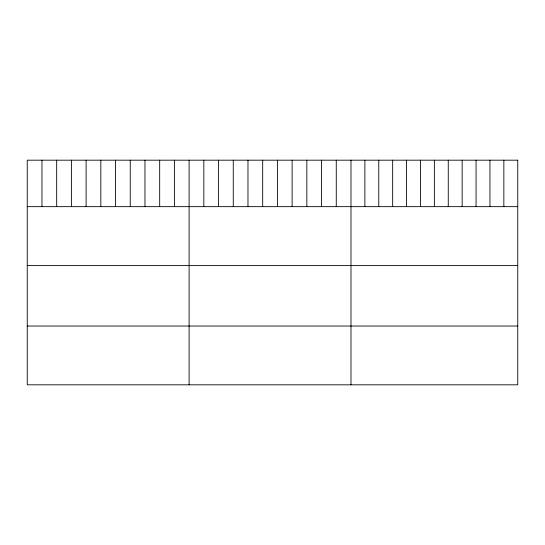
<?xml version="1.0" encoding="UTF-8"?>
<svg xmlns="http://www.w3.org/2000/svg" width="545" height="545" viewBox="0 0 545 545"><rect width="100%" height="100%" fill="white"/><g stroke="black" fill="none" stroke-linecap="round" stroke-linejoin="round"><path stroke-width="0.82" d="M27.25 206.657L517.75 206.657M27.25 265.449L517.75 265.449M27.25 326.026L517.75 326.026M503.853 160.182L503.853 206.657M489.955 160.182L489.955 206.657M476.058 160.182L476.058 206.657M462.16 160.182L462.16 206.657M448.262 160.182L448.262 206.657M434.365 160.182L434.365 206.657M420.468 160.182L420.468 206.657M406.57 160.182L406.57 206.657M392.673 160.182L392.673 206.657M378.775 160.182L378.775 206.657M364.878 160.182L364.878 206.657M350.98 160.182L350.98 384.818M336.265 160.182L336.265 206.657M321.55 160.182L321.55 206.657M306.835 160.182L306.835 206.657M292.12 160.182L292.12 206.657M277.405 160.182L277.405 206.657M262.69 160.182L262.69 206.657M247.975 160.182L247.975 206.657M233.26 160.182L233.26 206.657M218.545 160.182L218.545 206.657M203.83 160.182L203.83 206.657M189.115 160.182L189.115 384.818M174.4 160.182L174.4 206.657M159.685 160.182L159.685 206.657M144.97 160.182L144.97 206.657M130.255 160.182L130.255 206.657M115.54 160.182L115.54 206.657M100.825 160.182L100.825 206.657M86.11 160.182L86.11 206.657M71.395 160.182L71.395 206.657M56.68 160.182L56.68 206.657M41.965 160.182L41.965 206.657M517.75 160.182L27.25 160.182L27.25 384.818L517.75 384.818L517.75 160.182"/></g></svg>
